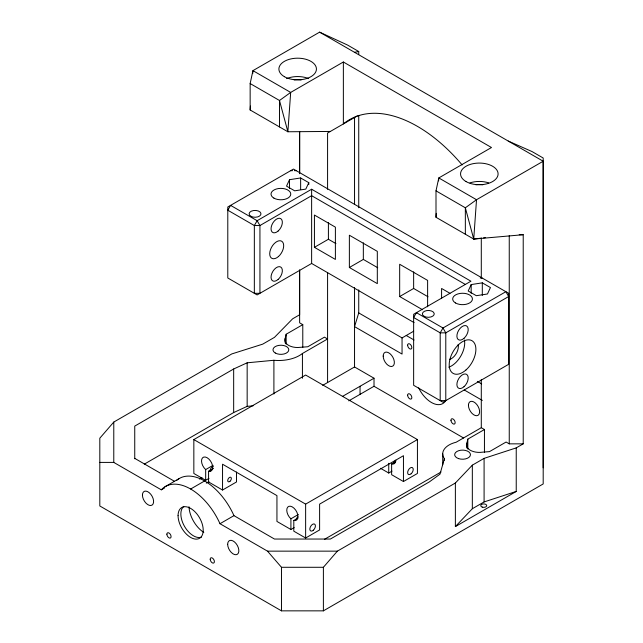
<?xml version="1.0" encoding="UTF-8"?>
<svg xmlns="http://www.w3.org/2000/svg" width="643" height="643" viewBox="0 0 643 643"><rect width="100%" height="100%" fill="white"/><g stroke="black" fill="none" stroke-linecap="round" stroke-linejoin="round"><path stroke-width="0.96" d="M327.584 272.672L327.584 338.965L302.427 353.489A29.273 16.903 0 0 1 273.902 360.273L273.902 394.006M285.251 343.137L285.251 338.186L286.151 334.247L302.781 324.643L302.781 347.349M286.151 344.15L286.151 334.247M299.638 270.735L299.638 314.765L292.645 318.799L274.481 337.35L262.722 344.142L231.793 353.931L113.779 422.065L99.81 438.196L99.81 505.969L281.473 610.85L323.389 610.85L543.19 483.946L543.19 161.232L319.611 32.15L252.94 70.642L250.151 83.55L250.151 109.985L287.879 131.767L330.381 131.437M299.638 172.662L299.638 131.638M302.427 378.245L302.427 353.489M327.584 382.529L327.584 338.965L324.442 337.149L307.804 346.754L297.661 347.525A12.844 7.419 0 0 1 285.251 338.186M322.722 385.342L354.542 366.968L354.542 287.598M354.542 204.546L354.542 117.484M348.755 400.862L374.017 386.274L374.017 378.213L354.542 366.968M472.332 465.154L455.373 483.014L455.373 526.585L472.332 508.726L472.332 465.154L484.091 458.371L516.233 447.882L523.217 443.847L523.217 234.703L519.222 234.703M176.632 480.425A50.484 29.144 60 0 1 233.956 515.646L274.481 539.043L330.381 539.043L429.299 481.937L440.005 474.14L444.385 458.7A21.854 12.619 0 0 1 456.144 442.231L481.294 427.708L481.294 379.499M481.294 278.041L481.294 237.87M472.332 508.726L484.091 501.934L484.091 458.371M523.217 443.847L509.248 443.847L509.248 235.708M455.373 526.585L516.233 491.445L516.233 447.882M250.151 109.985L250.424 106.055M252.731 73.591L252.94 70.642L290.676 92.423L343.362 62.001L491.485 147.52L438.799 177.942L436.002 190.85L436.002 217.286L473.73 239.067L523.217 234.703M436.002 217.286L436.284 213.355M438.59 180.892L438.799 177.942L476.527 199.724L543.19 161.232M480.634 238.223L473.73 239.067L476.527 199.724L465.347 207.793L465.347 234.229M481.294 427.708L484.444 429.524L467.815 439.129L466.472 444.988A12.844 7.419 0 0 0 482.644 452.15L489.468 451.635L506.097 442.03L509.248 443.847M358.738 289.88L358.738 312.916L354.542 326.628L402.052 354.06L402.052 337.921L413.642 331.233M289.511 179.694L286.529 186.116L294.679 190.826L305.811 189.098L308.793 182.676L300.643 177.966L289.511 179.694L289.511 188.407M471.174 284.576L468.192 290.998L476.334 295.7L487.466 293.98L490.448 287.558L482.306 282.848L471.174 284.576L471.174 293.288M323.389 610.85L323.389 567.287L337.366 551.147L455.373 483.014M357.339 115.869L327.584 133.053L327.584 189.299M414.108 322.625L311.63 263.461L257.136 294.928L227.791 277.985L227.791 206.99L293.465 169.069L508.669 293.312L508.669 364.308L442.987 402.229L413.642 385.286L413.642 314.29L470.933 281.208L311.63 189.235L257.136 220.702L254.339 225.54L254.339 293.312L259.933 293.312L259.933 225.54L257.136 220.702L230.588 205.374L227.791 210.213L254.339 225.54L259.933 225.54L311.63 195.689L465.347 284.439M314.427 247.322L335.389 259.426L335.389 227.156L314.427 215.051L314.427 247.322L328.404 239.26L335.951 243.617M349.366 267.496L377.312 283.627L377.312 251.357L349.366 235.225L349.366 267.496L363.335 259.426L377.738 267.737M273.902 360.273L247.161 362.805L233.666 368.986L134.741 426.1L134.741 458.772M427.619 306.807L427.619 280.404L399.673 264.265L399.673 296.536L413.642 288.474L428.037 296.785M144.289 464.15L233.666 412.549L247.161 406.368L253.109 405.813M208.959 478.392L205.672 480.289L193.84 473.465L193.84 439.579L305.634 375.038L417.428 439.579L417.428 473.465L403.45 481.527L391.627 474.703L391.627 463.989A7.901 4.565 60 0 0 395.766 460.147M164.929 486.807L178.899 478.738M99.81 462.405L113.779 462.405L161.297 489.829L164.584 487.933M205.672 480.289L205.672 469.583L213.074 465.315M236.511 472.034L236.511 481.961L222.542 490.03L208.565 481.961L208.565 471.255L213.5 468.401M199.346 479.051L201.958 477.548M342.671 396.305L374.017 378.213M190.641 489.026L204.611 480.956M206.299 483.11L208.903 481.607M161.297 489.829A50.484 29.144 60 0 1 219.986 523.715L233.956 515.646M193.84 439.579L305.634 504.12L417.428 439.579M294.205 527.606L290.909 529.502L290.909 518.797L298.312 514.521M403.45 481.527L403.45 455.71L319.611 504.12L319.611 529.936L305.634 538.006L293.803 531.174L293.803 520.468L297.918 518.089M391.627 463.989L395.734 461.618M380.511 468.281L388.734 473.031L392.021 471.134M324.554 539.284L440.994 472.058M484.091 501.934L516.233 491.445M354.542 52.316L358.738 51.512L358.738 54.518M483.592 237.854L485.569 237.613M290.676 170.684L292.533 170.684M294.398 170.684L296.262 170.684M480.249 277.985L482.113 277.985M219.986 523.715L267.496 551.147L337.366 551.147M267.496 551.147L281.473 567.287L323.389 567.287M508.259 141.066L532.01 151.555L543.19 158.009L543.19 467.815M319.611 32.15L347.558 45.058L358.738 51.512M250.151 83.55L279.496 100.493L287.879 131.767L290.676 92.423L279.496 100.493L279.496 126.928M436.002 190.85L465.347 207.793L473.73 239.067M449.979 293.312L441.588 288.474L441.588 298.248M399.673 296.536L422.539 309.741M406.247 335.501L414.052 340.01M358.738 312.916L402.14 337.969M477.323 381.379L481.663 383.887M464.198 389.939L482.338 400.412M302.781 324.643L299.638 322.826L299.638 269.795M374.017 386.274L463.571 437.979M290.909 529.502L276.94 521.433L276.94 495.616L222.542 464.214L222.542 490.03M134.741 458.371L174.406 481.269M484.444 429.524L484.444 452.302M482.306 282.848L482.306 295.434M467.815 439.129L467.815 449.031M466.914 443.067L466.914 448.018M444.385 458.7L444.385 460.316M442.722 453.886L442.722 464.776M413.642 271.844L413.642 288.474M388.734 463.298L388.734 473.031M363.335 242.805L363.335 259.426M360.048 386.274L360.048 394.344M358.738 115.611L358.738 207.753M343.362 62.001L343.362 123.938A135.729 78.366 60 0 1 462.148 164.946M328.404 222.631L328.404 239.26M311.63 189.235L311.63 263.461M308.793 182.676L308.793 184.613M305.634 504.12L305.634 538.006M300.643 177.966L300.643 189.589M299.638 131.702L299.638 173.731M281.473 567.287L281.473 610.85M247.161 362.805L247.161 406.368M233.666 368.986L233.666 412.549M113.779 422.065L113.779 462.405M445.318 401.224A22.73 13.117 60 0 1 418.649 387.842M475.844 184.782A13.439 7.756 0 0 1 482.797 184.782M469.937 182.893A18.776 10.843 0 0 1 488.704 182.893M294.181 79.901A13.439 7.756 0 0 1 301.141 79.901M286.625 78.623A18.776 10.843 0 0 1 308.696 78.623M203.799 532.42A22.135 12.78 60 0 1 188.986 506.756M201.516 537.09A17.787 10.272 60 0 1 184.541 526.432A17.787 10.272 60 0 1 183.802 506.403M458.121 344.608A9.878 5.707 -60 0 1 449.561 359.429M464.463 340.026A18.872 10.899 -60 0 1 448.766 367.209M205.672 469.583A7.901 4.565 60 0 1 202.537 457.84A7.901 4.565 60 0 1 211.7 463.121A7.901 4.565 60 0 1 208.565 471.255M290.909 518.797A7.901 4.565 60 0 1 287.783 507.054A7.901 4.565 60 0 1 296.937 512.334A7.901 4.565 60 0 1 293.803 520.468M209.867 471.415A3.954 2.283 -60 0 1 213.38 466.263M296.142 519.488A2.572 1.487 -60 0 1 297.902 516.916M393.966 463.008A2.572 1.487 -60 0 1 395.718 460.444M416.439 312.675L413.642 317.513L440.198 332.841L445.784 332.841L508.669 296.536L505.872 291.697L442.987 328.002L440.198 332.841L440.198 400.613L445.784 400.613L445.784 332.841L442.987 328.002L416.439 312.675M482.258 507.11A2.966 1.712 0 0 0 486.711 505.631A2.966 1.712 0 0 0 482.258 504.144A2.966 1.712 0 0 0 482.258 507.11M450.984 420.53A2.966 1.712 60 0 0 454.328 424.083A2.966 1.712 60 0 0 453.87 419.662A2.966 1.712 60 0 0 450.984 420.53M407.646 395.204A2.966 1.712 60 0 0 410.789 399.118A2.966 1.712 60 0 0 410.789 394.923A2.966 1.712 60 0 0 407.646 395.204M407.646 345.187A2.966 1.712 60 0 0 410.789 349.093A2.966 1.712 60 0 0 410.789 344.905A2.966 1.712 60 0 0 407.646 345.187M466.046 181.567A18.776 10.843 0 0 0 497.457 176.712A18.776 10.843 0 0 0 474.462 163.435A18.776 10.843 0 0 0 466.046 181.567M284.383 76.686A18.776 10.843 0 0 0 315.793 71.831A18.776 10.843 0 0 0 292.798 58.553A18.776 10.843 0 0 0 284.383 76.686M178.063 515.654A17.787 10.272 60 0 0 196.927 539.115A17.787 10.272 60 0 0 196.927 513.966A17.787 10.272 60 0 0 178.063 515.654M166.883 534.204A2.966 1.712 60 0 0 170.025 538.119A2.966 1.712 60 0 0 170.025 533.923A2.966 1.712 60 0 0 166.883 534.204M210.221 559.531A2.966 1.712 60 0 0 213.572 563.083A2.966 1.712 60 0 0 213.106 558.663A2.966 1.712 60 0 0 210.221 559.531M142.433 495.078A7.901 4.565 60 0 0 150.816 505.511A7.901 4.565 60 0 0 150.816 494.33A7.901 4.565 60 0 0 142.433 495.078M227.67 544.291A7.901 4.565 60 0 0 236.053 554.724A7.901 4.565 60 0 0 236.053 543.544A7.901 4.565 60 0 0 227.67 544.291M468.434 405.291A7.901 4.565 60 0 0 476.817 415.716A7.901 4.565 60 0 0 476.817 404.535A7.901 4.565 60 0 0 468.434 405.291M383.188 356.077A7.901 4.565 60 0 0 391.571 366.502A7.901 4.565 60 0 0 391.571 355.322A7.901 4.565 60 0 0 383.188 356.077M275.3 353.015A7.901 4.565 0 0 0 288.53 350.965A7.901 4.565 0 0 0 278.845 345.379A7.901 4.565 0 0 0 275.3 353.015M458.604 458.62A7.901 4.565 0 0 0 470.459 454.665A7.901 4.565 0 0 0 458.604 450.719A7.901 4.565 0 0 0 458.604 458.62M278.162 279.416A8.005 4.622 -60 0 0 280.702 267.022A8.005 4.622 -60 0 0 271.233 275.413A8.005 4.622 -60 0 0 278.162 279.416M278.162 231.006A8.005 4.622 -60 0 0 280.702 218.612A8.005 4.622 -60 0 0 271.233 227.003A8.005 4.622 -60 0 0 278.162 231.006M278.507 256.493A9.878 5.707 -60 0 0 281.642 241.189A9.878 5.707 -60 0 0 269.947 251.558A9.878 5.707 -60 0 0 278.507 256.493M464.013 338.306A8.005 4.622 -60 0 0 466.553 325.913A8.005 4.622 -60 0 0 457.085 334.312A8.005 4.622 -60 0 0 464.013 338.306M464.013 386.716A8.005 4.622 -60 0 0 466.553 374.322A8.005 4.622 -60 0 0 457.085 382.714A8.005 4.622 -60 0 0 464.013 386.716M466.006 369.934A18.872 10.899 -60 0 0 471.986 340.702A18.872 10.899 -60 0 0 449.658 360.498A18.872 10.899 -60 0 0 466.006 369.934M455.565 302.99A9.878 5.707 0 0 0 472.099 300.434A9.878 5.707 0 0 0 459.994 293.449A9.878 5.707 0 0 0 455.565 302.99M273.902 198.108A9.878 5.707 0 0 0 290.435 195.552A9.878 5.707 0 0 0 278.331 188.568A9.878 5.707 0 0 0 273.902 198.108M250.85 216.265A5.932 3.424 0 0 0 260.769 214.73A5.932 3.424 0 0 0 253.503 210.534A5.932 3.424 0 0 0 250.85 216.265M424.123 316.308A5.932 3.424 0 0 0 434.041 314.773A5.932 3.424 0 0 0 426.783 310.577A5.932 3.424 0 0 0 424.123 316.308M411.166 473.738A3.954 2.283 -60 0 0 412.412 467.622A3.954 2.283 -60 0 0 407.742 471.761A3.954 2.283 -60 0 0 411.166 473.738M313.342 530.218A3.954 2.283 -60 0 0 314.596 524.093A3.954 2.283 -60 0 0 309.926 528.241A3.954 2.283 -60 0 0 313.342 530.218M229.993 481.294A2.572 1.487 -60 0 0 230.813 477.315A2.572 1.487 -60 0 0 227.775 480.008A2.572 1.487 -60 0 0 229.993 481.294"/></g></svg>
